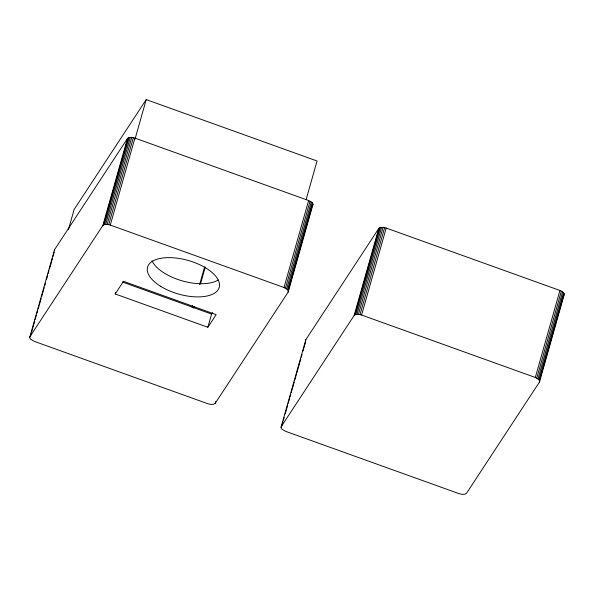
<?xml version="1.0" encoding="UTF-8"?>
<svg xmlns="http://www.w3.org/2000/svg" width="594" height="594" viewBox="0 0 594 594"><rect width="100%" height="100%" fill="white"/><g stroke="black" fill="none" stroke-linecap="round" stroke-linejoin="round"><path stroke-width="0.89" d="M29.7 337.407L54.544 249.695L127.45 138.543L129.061 137.556L131.786 137.392L134.905 138.098L308.635 200.527L312.244 202.732L313.001 204.403L288.149 292.122L215.243 403.274L213.64 404.262L210.915 404.425L207.796 403.72L34.066 341.29L30.457 339.085L29.7 337.407L29.93 336.687L102.836 225.527L104.44 224.547L107.165 224.383L110.284 225.081L284.014 287.511L287.63 289.724L288.201 290.577L288.149 292.122M30.383 336.449L31.133 333.791M31.638 332.016L34.652 321.361M35.15 319.587L36.412 315.147M36.91 313.372L37.667 310.714M38.165 308.932L41.179 298.285M41.684 296.51L44.194 287.63M44.699 285.855L45.448 283.197M46.458 279.64L47.713 275.208M48.218 273.433L48.968 270.767M49.473 268.993L52.487 258.338M52.985 256.563L54.24 252.123M68.414 229.7L74.131 209.489L146.213 99.599L317.048 160.989L306.11 199.643M102.836 225.527L127.45 138.543M103.467 224.948L128.081 137.957M104.44 224.547L129.061 137.556M105.702 224.354L130.324 137.363M107.165 224.383L131.786 137.392M108.732 224.629L133.346 137.645M110.284 225.081L134.905 138.098M135.024 139.137L146.213 99.599M115.199 293.963L123.485 281.333L216.142 314.627L207.855 327.264L115.199 293.963L115.696 292.211M192.077 307.113L192.582 305.331M199.621 284.593L204.596 267.018M193.666 308.138L194.171 306.348M200.482 284.029L205.286 267.062M207.855 327.264L211.583 314.078L212.555 312.593M215.243 403.274L215.748 401.499M284.014 287.511L308.635 200.527M285.462 288.135L310.075 201.151M286.687 288.892L311.308 201.901M287.63 289.724L312.244 202.732M288.201 290.577L312.815 203.586M280.999 427.361L305.851 339.649L378.757 228.49L380.36 227.502L383.085 227.339L386.204 228.044L559.934 290.473L563.543 292.686L564.3 294.357L539.456 382.068L466.55 493.228L464.939 494.208L462.214 494.371L459.095 493.673L285.365 431.244L281.756 429.031L281.185 428.177L281.237 426.633L354.143 315.481L355.747 314.493L358.472 314.33L361.59 315.035L535.32 377.465L538.929 379.677L539.686 381.348L539.456 382.068M281.682 426.403L282.937 421.963M283.442 420.188L284.192 417.523M285.202 413.973L287.711 405.101M288.216 403.326L289.471 398.886M289.976 397.111L290.726 394.446M291.231 392.671L294.245 382.024M294.743 380.242L300.772 358.939M301.277 357.165L302.027 354.507M303.037 350.95L305.546 342.077M354.143 315.481L378.757 228.49M354.767 314.894L379.38 227.91M355.747 314.493L380.36 227.502M357.009 314.3L381.623 227.316M358.472 314.33L383.085 227.339M360.031 314.582L384.652 227.591M361.59 315.035L386.204 228.044M535.32 377.465L559.934 290.473M536.761 378.088L561.375 291.097M537.993 378.838L562.607 291.854M538.929 379.677L563.543 292.686M539.508 380.531L564.122 293.54M54.314 250.423L54.544 249.695M312.763 205.13L313.001 204.403M305.62 340.369L305.851 339.649M564.07 295.084L564.3 294.357M122.394 282.031L211.583 314.078M218.258 279.982A37.229 17.478 15.8 0 1 181.742 280.724A37.229 17.478 15.8 0 1 151.967 260.64M160.603 286.301A37.229 17.478 15.8 0 0 219.082 287.852A37.229 17.478 15.8 0 0 170.508 257.648A37.229 17.478 15.8 0 0 160.603 286.301"/></g></svg>
